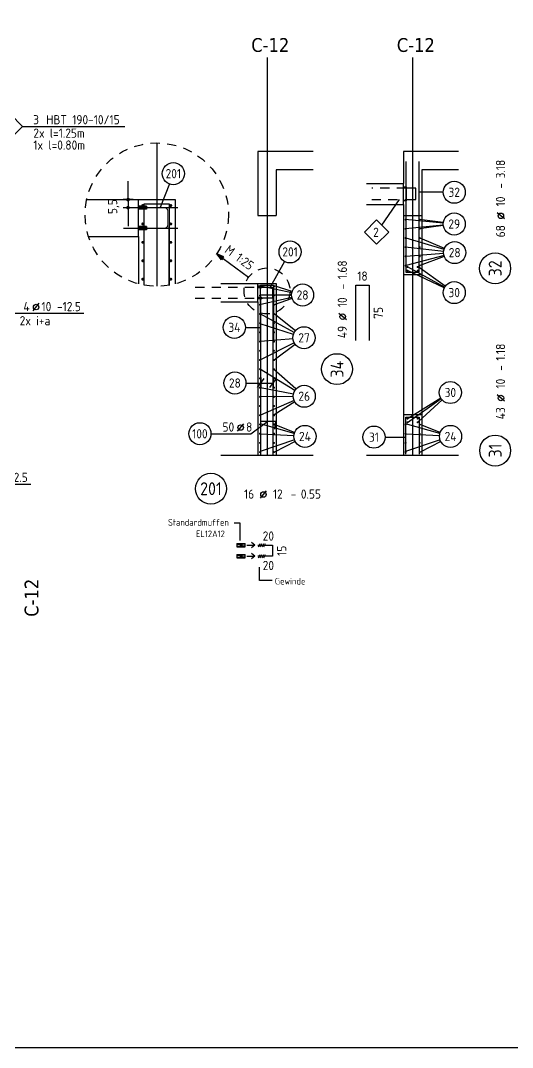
# Model space of a CAD drawing. Extents: x 399 to 532, y -4 to 185.
# Drawn here: x 437.66 to 444.34, y 22.05 to 35.99 of the extents above; entities that cross this region are included whole.
import ezdxf
from ezdxf.enums import TextEntityAlignment as Align

# ---------------------------------------------------------------- set-up
doc = ezdxf.new("R2010")
doc.units = 0
doc.header["$LTSCALE"] = 0.5
doc.header["$MEASUREMENT"] = 0
doc.header["$PDMODE"] = 2
for name, pattern in [('AUSGEZOGEN', [1000.01, 1000, 0.01]), ('HIDDEN', [0.375, 0.25, -0.125]), ('VERDECKT', [0.375, 0.25, -0.125])]:
    doc.linetypes.add(name, pattern=pattern)
doc.layers.get('Defpoints').update_dxf_attribs({"linetype": 'CONTINUOUS'})
for name, color, linetype in [('ACHSEN', 7, 'CONTINUOUS'), ('AFU', 9, 'CONTINUOUS'), ('BETON', 7, 'CONTINUOUS'), ('Decke', 7, 'CONTINUOUS'), ('HBT', 7, 'CONTINUOUS'), ('HILFE', 7, 'CONTINUOUS'), ('Lenton 1', 7, 'CONTINUOUS'), ('MASSE', 7, 'CONTINUOUS'), ('RND', 7, 'CONTINUOUS'), ('TEXT', 7, 'CONTINUOUS')]:
    doc.layers.add(name, color=color, linetype=linetype)
doc.layers.add('ANSICHTSFENSTER', color=7, linetype='CONTINUOUS', plot=False)
doc.layers.add('DETAIL', color=7, linetype='CONTINUOUS', plot=False)
doc.styles.add('HELV', font='tahoma.ttf')
doc.styles.get("Standard").update_dxf_attribs({"font": 'iso'})
doc.styles.add('TXT', font='isocp.shx')
doc.linetypes.add('AFU_50K', pattern='A,0.15,["/",Standard,S=0.2,R=0,X=-0.01,Y=-0.1],0.07,["/",Standard,S=0.2,R=0,X=-0.01,Y=-0.1],0.15', length=0.37)
doc.dimstyles.new('DOT_I', dxfattribs={"dimscale": 0.5, "dimtxt": 0.25, "dimasz": 0.25, "dimexe": 0.1, "dimexo": 0.3, "dimgap": 0.1, "dimtad": 1, "dimdec": 3, "dimzin": 3, "dimtxsty": 'TXT', "dimblk": 'DOT', "dimblk1": 'DOT', "dimblk2": 'DOT', "dimsah": 1, "dimcen": 0.1, "dimse1": 1, "dimse2": 1, "dimazin": 0, "dimtfac": 1, "dimtdec": 4, "dimtix": 1, "dimtmove": 2, "dimatfit": 3, "dimldrblk": 'DOT', "dimfxl": 0.7, "dimfxlon": 1, "dimtvp": 1, "dimtolj": 1, "dimtzin": 0, "dimarcsym": 0})

# ---------------------------------------------------------------- blocks, each defined once
blk = doc.blocks.new('RND_LEI')
at = {"layer": 'RND', "color": 7, "linetype": 'Continuous'}
blk.add_line((1.022, 0.066), (1.19, 0.27), dxfattribs=at)
for centre, radius in [((0, 0), 0.3), ((1.106, 0.168), 0.075)]:
    blk.add_circle(centre, radius, dxfattribs=at)
at = {"layer": 'RND', "color": 7, "linetype": 'Continuous', "style": 'TXT'}
blk.add_attdef('ANZ', text='', height=0.25, dxfattribs=at).set_placement((0.931, 0.057), align=Align.RIGHT)
for tag, p in [('DUM', (1.253, 0.057)), ('ABSTD', (1.674, 0.057)), ('POSTXT', (0.374, -0.327))]:
    blk.add_attdef(tag, p, '', height=0.25, dxfattribs=at)
blk.add_attdef('POSL', text='', height=0.25, dxfattribs=at).set_placement((0, 0), align=Align.MIDDLE)
blk = doc.blocks.new('RND_HIN')
at = {"layer": 'RND', "color": 7, "linetype": 'Continuous'}
blk.add_circle((0, 0), 0.3, dxfattribs=at)
at = {"layer": 'RND', "color": 7, "linetype": 'Continuous', "style": 'TXT'}
blk.add_attdef('POSI', text='', height=0.25, dxfattribs=at).set_placement((0, 0), align=Align.MIDDLE)
blk = doc.blocks.new('RND_AUSZ')
at = {"layer": 'RND', "color": 7, "linetype": 'Continuous'}
blk.add_line((1.341, 0.262), (1.509, 0.466), dxfattribs=at)
at = {"layer": 'RND', "color": 1, "linetype": 'Continuous'}
blk.add_circle((0, 0.52), 0.42, dxfattribs=at)
at = {"layer": 'RND', "color": 7, "linetype": 'Continuous'}
blk.add_circle((1.425, 0.364), 0.075, dxfattribs=at)
at = {"layer": 'RND', "color": 7, "linetype": 'Continuous', "style": 'TXT'}
blk.add_text('-', height=0.25, dxfattribs=at).set_placement((2.163, 0.25))
at = {"layer": 'RND', "color": 1, "linetype": 'Continuous', "style": 'TXT'}
blk.add_attdef('POS', text='', height=0.35, dxfattribs=at).set_placement((0, 0.52), align=Align.MIDDLE)
at = {"layer": 'RND', "color": 7, "linetype": 'Continuous', "style": 'TXT'}
for tag, p in [('WIEOFT', (-0.536, 0.25)), ('STK', (1.174, 0.25))]:
    blk.add_attdef(tag, text='', height=0.25, dxfattribs=at).set_placement(p, align=Align.RIGHT)
for tag, p in [('DS', (1.683, 0.25)), ('LANG', (2.441, 0.25)), ('TEXT', (3.669, 0.25))]:
    blk.add_attdef(tag, p, '', height=0.25, dxfattribs=at)
blk = doc.blocks.new('lei_gre')
at = {"layer": 'RND', "color": 7, "linetype": 'Continuous'}
for p, q in [((-0.09, -0.12), (0.09, 0.12)), ((0, 0.15), (0, -0.15))]:
    blk.add_line(p, q, dxfattribs=at)
blk = doc.blocks.new('HBT_LEI')
at = {"layer": 'HBT', "color": 7, "linetype": 'Continuous'}
blk.add_lwpolyline([(-0.33, 0), (0, 0.33), (0.33, 0), (0, -0.33)], close=True, dxfattribs=at)
at = {"layer": 'HBT', "color": 7, "linetype": 'Continuous', "style": 'TXT'}
blk.add_attdef('STKH', text='', height=0.25, dxfattribs=at).set_placement((0.776, 0.055), align=Align.RIGHT)
at = {"layer": 'HBT', "style": 'TXT'}
for tag, p in [('ARTH', (0.973, 0.055)), ('TEXTH', (0.415, -0.309))]:
    blk.add_attdef(tag, p, '', height=0.25, dxfattribs=at)
at = {"layer": 'HBT', "color": 7, "linetype": 'Continuous', "style": 'TXT'}
blk.add_attdef('POSH', text='', height=0.25, dxfattribs=at).set_placement((0, -0.126), align=Align.CENTER)
blk = doc.blocks.new('HBT2')
at = {"layer": 'MASSE', "color": 7, "linetype": 'AUSGEZOGEN'}
blk.add_lwpolyline([(0, -0.33), (-0.165, -0.165), (0, 0), (0.165, -0.165)], close=True, dxfattribs=at)
at = {"layer": 'TEXT', "color": 7, "linetype": 'AUSGEZOGEN', "style": 'TXT'}
blk.add_text('2', height=0.125, dxfattribs=at).set_placement((-0.046, -0.23))
blk = doc.blocks.new('110178')
at = {"layer": 'Lenton 1', "color": 102, "linetype": 'AUSGEZOGEN'}
for p, q in [((-0.11, -0.022), (-0.11, 0.022)), ((-0.108, 0.022), (-0.11, 0.022)), ((-0.108, 0.014), (-0.11, 0.016)), ((-0.106, 0.019), (-0.108, 0.022)), ((-0.108, 0.014), (-0.061, 0.009)), ((-0.105, 0.019), (-0.103, 0.022)), ((-0.007, 0.022), (-0.103, 0.022)), ((-0.061, 0.009), (-0.061, -0.009)), ((-0.061, 0.009), (-0.055, 0.009)), ((-0.049, 0.009), (-0.055, 0.009)), ((-0.002, 0.014), (-0.049, 0.009)), ((-0.049, -0.009), (-0.049, 0.009)), ((-0.005, 0.019), (-0.007, 0.022)), ((-0.004, 0.019), (-0.002, 0.022)), ((0, 0.022), (-0.002, 0.022)), ((-0.002, 0.014), (0, 0.016)), ((0, 0.022), (0, -0.022)), ((-0.108, -0.014), (-0.11, -0.016)), ((-0.108, -0.022), (-0.11, -0.022)), ((-0.108, -0.014), (-0.061, -0.009)), ((-0.106, -0.019), (-0.108, -0.022)), ((-0.105, -0.019), (-0.103, -0.022)), ((-0.007, -0.022), (-0.103, -0.022)), ((-0.061, -0.009), (-0.055, -0.009)), ((-0.049, -0.009), (-0.055, -0.009)), ((-0.002, -0.014), (-0.049, -0.009)), ((-0.005, -0.019), (-0.007, -0.022)), ((-0.004, -0.019), (-0.002, -0.022)), ((-0.002, -0.014), (0, -0.016)), ((0, -0.022), (-0.002, -0.022))]:
    blk.add_line(p, q, dxfattribs=at)
for points in [[(-0.068, 0.01), (-0.068, -0.01)], [(-0.042, 0.01), (-0.042, -0.01)]]:
    blk.add_lwpolyline(points, dxfattribs=at)
for centre, start, end in [((-0.105, 0.019), 207.5, 332.5), ((-0.005, 0.019), 207.5, 332.5), ((-0.105, -0.019), 27.5, 152.5), ((-0.005, -0.019), 27.5, 152.5)]:
    blk.add_arc(centre, 0.00073, start, end, dxfattribs=at)
blk = doc.blocks.new('DOT')
at = {"layer": 'MASSE', "color": 7, "linetype": 'Continuous'}
for p, q in [((0, 0), (-1, 0)), ((0, 0.54), (0, -0.54))]:
    blk.add_line(p, q, dxfattribs=at)
at = {"layer": 'MASSE', "color": 7, "linetype": 'Continuous', "const_width": 0.2}
blk.add_lwpolyline([(-0.1, 0, 1), (0.1, 0, 1)], format="xyb", close=True, dxfattribs=at)
blk = doc.blocks.new('*D780')
at = {"layer": 'Defpoints', "color": 0, "linetype": 'AUSGEZOGEN', "transparency": 16777216}
for p in [(439.12, 33.562), (439.12, 33.452), (439.12, 33.452)]:
    blk.add_point(p, dxfattribs=at)
at = {"layer": 'MASSE', "color": 0, "linetype": 'AUSGEZOGEN', "lineweight": -2, "transparency": 16777216}
for p, q in [((439.12, 33.687), (439.12, 33.812)), ((439.12, 33.562), (439.12, 33.452)), ((439.12, 33.327), (439.12, 33.202))]:
    blk.add_line(p, q, dxfattribs=at)
at = {"layer": 'MASSE', "color": 0, "linetype": 'AUSGEZOGEN', "lineweight": -2, "transparency": 16777216, "xscale": 0.125, "yscale": 0.125, "zscale": 0.125}
for p, rotation in [((439.12, 33.562), 270), ((439.12, 33.452), 90)]:
    blk.add_blockref('DOT', p, dxfattribs=dict(at, rotation=rotation))
at = {"layer": 'MASSE', "color": 0, "linetype": 'AUSGEZOGEN', "transparency": 16777216, "insert": (438.925, 33.466), "char_height": 0.125, "attachment_point": 5, "rotation": 90, "style": 'TXT'}
blk.add_mtext('\\A1;5,5', dxfattribs=at)
blk = doc.blocks.new('Pfeillinie')
at = {"layer": 'TEXT', "linetype": 'Continuous'}
blk.add_hatch(color=7, dxfattribs=at).paths.add_polyline_path([(0, 0), (-0.8, 0.2), (-0.8, 0), (-0.8, -0.2)])
at = {"layer": 'TEXT', "color": 7, "linetype": 'Continuous'}
for p, q in [((-0.8, 0), (-0.8, 0.2)), ((-0.8, 0.2), (0, 0)), ((-0.8, 0), (-0.8, -0.2)), ((-0.8, -0.2), (0, 0))]:
    blk.add_line(p, q, dxfattribs=at)

msp = doc.modelspace()

# ---------------------------------------------------------------- linework, layer by layer
at = {"layer": 'ACHSEN', "color": 140, "linetype": 'AUSGEZOGEN'}
for p, q in [((441.0062, 35.4916), (441.0062, 30.0933)), ((442.982, 35.4916), (442.982, 30.0933)), ((439.5101, 34.3309), (439.5101, 32.3846)), ((439.0588, 33.4523), (439.7965, 33.4523)), ((439.0588, 33.1723), (439.7965, 33.1723))]:
    msp.add_line(p, q, dxfattribs=at)
at = {"layer": 'AFU', "linetype": 'AFU_50K'}
for p, q in [((442.857, 33.4971), (442.857, 33.7821)), ((439.2601, 33.0623), (439.2601, 33.5623)), ((442.857, 33.3433), (443.107, 33.3433)), ((440.8812, 32.1733), (440.8812, 32.4233))]:
    msp.add_line(p, q, dxfattribs=at)
at = {"layer": 'ANSICHTSFENSTER', "color": 2, "linetype": 'AUSGEZOGEN'}
msp.add_lwpolyline([(415.629, 22.0535), (484.7996, 22.0535), (484.7996, 63.6035), (415.629, 63.6035)], close=True, dxfattribs=at)
at = {"layer": 'BETON', "color": 6, "linetype": 'AUSGEZOGEN'}
for p, q in [((441.6312, 34.2133), (440.8812, 34.2133)), ((440.8812, 34.2133), (440.8812, 33.3433)), ((443.607, 34.2133), (442.857, 34.2133)), ((442.857, 34.2133), (442.857, 33.7821)), ((441.1312, 33.9633), (441.1312, 33.3433)), ((441.6312, 33.9633), (441.1312, 33.9633)), ((443.107, 33.9633), (443.107, 32.5433)), ((443.607, 33.9633), (443.107, 33.9633)), ((442.357, 33.7821), (442.857, 33.7821)), ((438.5594, 33.5623), (439.7601, 33.5623)), ((439.7601, 33.5623), (439.7601, 32.4184)), ((442.357, 33.4971), (442.857, 33.4971)), ((442.857, 33.4971), (442.857, 32.5433)), ((440.8812, 33.3433), (441.1312, 33.3433)), ((438.5835, 33.0623), (439.2601, 33.0623)), ((439.2601, 33.0623), (439.2601, 32.4184)), ((442.857, 32.5433), (443.107, 32.5433)), ((440.3812, 32.4233), (441.1312, 32.4233)), ((441.1312, 32.4233), (441.1312, 30.0933)), ((440.3812, 32.1733), (440.8812, 32.1733)), ((440.8812, 32.1733), (440.8812, 30.0933)), ((442.857, 30.6433), (443.107, 30.6433)), ((442.857, 30.6433), (442.857, 30.0933)), ((443.107, 30.6433), (443.107, 30.0933))]:
    msp.add_line(p, q, dxfattribs=at)
at = {"layer": 'Decke', "linetype": 'Continuous'}
for p, q in [((442.857, 32.5433), (442.857, 30.6433)), ((443.107, 32.5433), (443.107, 30.6433)), ((440.3812, 30.0933), (441.6312, 30.0933)), ((442.357, 30.0933), (443.607, 30.0933))]:
    msp.add_line(p, q, dxfattribs=at)
at = {"layer": 'DETAIL', "color": 102, "linetype": 'VERDECKT'}
for centre, radius in [((439.5101, 33.3578), 0.9731), ((441.0062, 32.3211), 0.3123)]:
    msp.add_circle(centre, radius, dxfattribs=at)
at = {"layer": 'HBT', "color": 7, "linetype": 'AUSGEZOGEN'}
for p, q in [((437.6881, 34.5554), (439.075, 34.5554)), ((442.563, 33.2153), (442.8067, 33.5616))]:
    msp.add_line(p, q, dxfattribs=at)
at = {"layer": 'HILFE', "color": 102, "linetype": 'AUSGEZOGEN'}
for p, q in [((440.6424, 29.1694), (440.5601, 29.1694)), ((440.6424, 28.9363), (440.6424, 29.1694)), ((440.7306, 28.8703), (440.8409, 28.8703)), ((440.8409, 28.8703), (440.7971, 28.9067)), ((440.8409, 28.8703), (440.7971, 28.834)), ((440.7306, 28.7203), (440.8409, 28.7203)), ((440.8409, 28.7203), (440.7971, 28.7567)), ((440.8409, 28.7203), (440.7971, 28.684))]:
    msp.add_line(p, q, dxfattribs=at)
at = {"layer": 'RND', "color": 102, "linetype": 'AUSGEZOGEN'}
for p, q in [((439.6804, 33.7735), (439.5559, 33.4523)), ((443.397, 33.6611), (443.072, 33.6611)), ((443.398, 33.2437), (442.88, 33.2907)), ((443.3981, 33.2154), (442.887, 33.1651)), ((443.3985, 33.2491), (443.07, 33.291)), ((443.3988, 33.2096), (443.07, 33.1642)), ((443.4098, 32.8848), (442.8937, 33.0381)), ((443.4151, 32.8997), (443.0834, 33.0374)), ((443.4045, 32.8585), (442.88, 32.9159)), ((443.4041, 32.8305), (442.8939, 32.7907)), ((443.4087, 32.8033), (442.894, 32.6651)), ((443.413, 32.7899), (443.0704, 32.6627)), ((441.2456, 32.721), (441.0495, 32.3733)), ((443.4154, 32.3714), (442.9131, 32.6468)), ((443.4247, 32.3862), (443.0578, 32.6468)), ((443.4112, 32.3632), (442.9131, 32.5974)), ((441.3421, 32.2969), (440.9182, 32.3842)), ((441.3462, 32.3125), (441.1012, 32.3912)), ((441.3427, 32.2335), (440.9042, 32.1342)), ((441.339, 32.2665), (440.9112, 32.2662)), ((441.3471, 32.2182), (441.1012, 32.1342)), ((441.3771, 31.757), (440.9112, 32.0092)), ((441.3915, 31.7788), (441.1012, 32.0092)), ((440.7133, 31.827), (440.9162, 31.827)), ((441.3662, 31.7314), (440.9112, 31.8772)), ((441.3596, 31.6726), (440.9182, 31.6342)), ((441.3751, 31.6181), (440.9175, 31.3874)), ((441.3884, 31.5964), (441.1012, 31.3842)), ((441.3834, 30.9709), (440.9053, 31.2629)), ((441.3987, 30.9917), (441.0942, 31.2592)), ((440.7201, 31.072), (441.0912, 31.072)), ((441.3642, 30.9213), (440.9181, 31.0079)), ((441.3736, 30.8334), (440.9177, 30.637)), ((441.3614, 30.8906), (440.9182, 30.8842)), ((441.3835, 30.8143), (441.1012, 30.6412)), ((443.3722, 30.8566), (442.9131, 30.5329)), ((443.367, 30.8644), (442.9201, 30.5892)), ((443.3837, 30.8422), (443.056, 30.5446)), ((440.7852, 30.3832), (441.0195, 30.5557)), ((441.3767, 30.3871), (440.9112, 30.5162)), ((441.3813, 30.4011), (441.0947, 30.5117)), ((443.3525, 30.3871), (442.887, 30.5162)), ((443.3571, 30.4011), (443.0704, 30.5117)), ((441.3715, 30.3544), (440.9112, 30.3772)), ((441.3791, 30.2991), (440.9112, 30.1412)), ((441.3879, 30.2783), (441.1082, 30.1342)), ((442.608, 30.3371), (442.892, 30.3371)), ((443.3472, 30.3544), (442.887, 30.3772)), ((443.3549, 30.2991), (442.887, 30.1412)), ((443.3637, 30.2783), (443.084, 30.1342))]:
    msp.add_line(p, q, dxfattribs=at)
at = {"layer": 'RND', "color": 7, "linetype": 'AUSGEZOGEN'}
for p, q in [((437.4689, 32.0185), (438.5214, 32.0185)), ((440.2452, 30.3832), (440.7852, 30.3832)), ((436.7479, 29.7005), (437.8004, 29.7005))]:
    msp.add_line(p, q, dxfattribs=at)
at = {"layer": 'RND', "color": 1, "linetype": 'AUSGEZOGEN'}
for points in [[(442.892, 34.0783), (442.892, 32.5783), (443.072, 32.5783), (443.072, 34.0783)], [(442.893, 33.5616), (443.027, 33.5616), (443.027, 33.7176), (442.893, 33.7176)], [(439.3401, 32.4019), (439.3401, 33.5023), (439.6801, 33.5023), (439.6801, 32.4019)], [(439.3401, 32.4019), (439.3401, 33.5023), (439.6801, 33.5023), (439.6801, 32.4019)], [(439.6801, 32.4004), (439.6801, 33.2023)], [(440.8812, 32.3733), (441.0812, 32.3733), (441.0812, 32.2233), (440.8812, 32.2233)], [(440.9162, 31.6483), (440.9162, 32.3983), (441.0962, 32.3983), (441.0962, 31.6483)], [(442.2119, 31.6483), (442.2119, 32.3983), (442.3919, 32.3983), (442.3919, 31.6483)], [(440.9212, 30.0933), (440.9212, 32.2433)], [(441.0912, 30.0933), (441.0912, 32.2433)], [(440.9195, 30.6657), (440.9195, 30.5557), (441.1195, 30.5557), (441.1099, 30.4461)], [(442.892, 30.1083), (442.892, 30.6083), (443.072, 30.6083), (443.072, 30.1083)], [(440.8812, 28.8703), (441.0812, 28.8703), (441.0812, 28.7203), (440.8812, 28.7203)]]:
    msp.add_lwpolyline(points, dxfattribs=at)
at = {"layer": 'RND', "color": 9, "linetype": 'AUSGEZOGEN'}
msp.add_lwpolyline([(442.893, 33.5466), (442.857, 33.5466), (442.857, 33.7326), (442.893, 33.7326)], close=True, dxfattribs=at)
at = {"layer": 'RND', "color": 1, "linetype": 'HIDDEN'}
for points in [[(442.893, 33.7176), (442.427, 33.7176)], [(442.427, 33.5616), (442.893, 33.5616)], [(440.0312, 32.3733), (440.8812, 32.3733)], [(440.0312, 32.2233), (440.8812, 32.2233)]]:
    msp.add_lwpolyline(points, dxfattribs=at)
at = {"layer": 'RND', "color": 1, "linetype": 'AUSGEZOGEN', "const_width": 0.016}
msp.add_lwpolyline([(439.2601, 33.4523), (439.6121, 33.4523, -0.4142136), (439.6601, 33.4043), (439.6601, 33.2203, -0.4142136), (439.6121, 33.1723), (439.2601, 33.1723)], format="xyb", dxfattribs=at)
at = {"layer": 'RND', "color": 7, "linetype": 'AUSGEZOGEN'}
for points, const_width in [([(439.3101, 33.4811, 1), (439.3301, 33.4811, 1)], 0.02), ([(439.7101, 33.4811, -1), (439.6901, 33.4811, -1)], 0.02), ([(439.3101, 33.2311, 1), (439.3301, 33.2311, 1)], 0.02), ([(439.7101, 33.2311, -1), (439.6901, 33.2311, -1)], 0.02), ([(442.88, 33.2901, 1), (442.894, 33.2901, 1)], 0.014), ([(442.88, 33.1651, 1), (442.894, 33.1651, 1)], 0.014), ([(443.084, 33.2901, -1), (443.07, 33.2901, -1)], 0.014), ([(443.084, 33.1651, -1), (443.07, 33.1651, -1)], 0.014), ([(442.88, 33.0401, 1), (442.894, 33.0401, 1)], 0.014), ([(443.084, 33.0401, -1), (443.07, 33.0401, -1)], 0.014), ([(439.3101, 32.9811, 1), (439.3301, 32.9811, 1)], 0.02), ([(439.7101, 32.9811, -1), (439.6901, 32.9811, -1)], 0.02), ([(442.88, 32.9151, 1), (442.894, 32.9151, 1)], 0.014), ([(443.084, 32.9151, -1), (443.07, 32.9151, -1)], 0.014), ([(442.88, 32.7901, 1), (442.894, 32.7901, 1)], 0.014), ([(443.084, 32.7901, -1), (443.07, 32.7901, -1)], 0.014), ([(439.3101, 32.7311, 1), (439.3301, 32.7311, 1)], 0.02), ([(439.7101, 32.7311, -1), (439.6901, 32.7311, -1)], 0.02), ([(442.88, 32.6651, 1), (442.894, 32.6651, 1)], 0.014), ([(442.9061, 32.6468, -1), (442.9201, 32.6468, -1)], 0.014), ([(443.0578, 32.6468, 1), (443.0438, 32.6468, 1)], 0.014), ([(443.084, 32.6651, -1), (443.07, 32.6651, -1)], 0.014), ([(439.3101, 32.4811, 1), (439.3301, 32.4811, 1)], 0.02), ([(439.7101, 32.4811, -1), (439.6901, 32.4811, -1)], 0.02), ([(442.9061, 32.5974, -1), (442.9201, 32.5974, -1)], 0.014), ([(443.0578, 32.5974, 1), (443.0438, 32.5974, 1)], 0.014), ([(440.9042, 32.3842, 1), (440.9182, 32.3842, 1)], 0.014), ([(441.1082, 32.3842, -1), (441.0942, 32.3842, -1)], 0.014), ([(440.9042, 32.2592, 1), (440.9182, 32.2592, 1)], 0.014), ([(441.1082, 32.2592, -1), (441.0942, 32.2592, -1)], 0.014), ([(440.9042, 32.1342, 1), (440.9182, 32.1342, 1)], 0.014), ([(441.1082, 32.1342, -1), (441.0942, 32.1342, -1)], 0.014), ([(440.9042, 32.0092, 1), (440.9182, 32.0092, 1)], 0.014), ([(441.1082, 32.0092, -1), (441.0942, 32.0092, -1)], 0.014), ([(440.9042, 31.8842, 1), (440.9182, 31.8842, 1)], 0.014), ([(441.1082, 31.8842, -1), (441.0942, 31.8842, -1)], 0.014), ([(440.9042, 31.7592, 1), (440.9182, 31.7592, 1)], 0.014), ([(440.9042, 31.6342, 1), (440.9182, 31.6342, 1)], 0.014), ([(441.1082, 31.7592, -1), (441.0942, 31.7592, -1)], 0.014), ([(441.1082, 31.6342, -1), (441.0942, 31.6342, -1)], 0.014), ([(440.9042, 31.5092, 1), (440.9182, 31.5092, 1)], 0.014), ([(441.1082, 31.5092, -1), (441.0942, 31.5092, -1)], 0.014), ([(440.9042, 31.3842, 1), (440.9182, 31.3842, 1)], 0.014), ([(441.1082, 31.3842, -1), (441.0942, 31.3842, -1)], 0.014), ([(440.9042, 31.2592, 1), (440.9182, 31.2592, 1)], 0.014), ([(441.1082, 31.2592, -1), (441.0942, 31.2592, -1)], 0.014), ([(440.9042, 31.1342, 1), (440.9182, 31.1342, 1)], 0.014), ([(441.1082, 31.1342, -1), (441.0942, 31.1342, -1)], 0.014), ([(440.9042, 31.0092, 1), (440.9182, 31.0092, 1)], 0.014), ([(441.1082, 31.0092, -1), (441.0942, 31.0092, -1)], 0.014), ([(440.9042, 30.8842, 1), (440.9182, 30.8842, 1)], 0.014), ([(441.1082, 30.8842, -1), (441.0942, 30.8842, -1)], 0.014), ([(440.9042, 30.7592, 1), (440.9182, 30.7592, 1)], 0.014), ([(441.1082, 30.7592, -1), (441.0942, 30.7592, -1)], 0.014), ([(440.9042, 30.6342, 1), (440.9182, 30.6342, 1)], 0.014), ([(441.1082, 30.6342, -1), (441.0942, 30.6342, -1)], 0.014), ([(442.9061, 30.5892, 1), (442.9201, 30.5892, 1)], 0.014), ([(442.9061, 30.5399, 1), (442.9201, 30.5399, 1)], 0.014), ([(443.0578, 30.5892, -1), (443.0438, 30.5892, -1)], 0.014), ([(443.0578, 30.5399, -1), (443.0438, 30.5399, -1)], 0.014), ([(440.9042, 30.5092, 1), (440.9182, 30.5092, 1)], 0.014), ([(440.9042, 30.3842, 1), (440.9182, 30.3842, 1)], 0.014), ([(441.1082, 30.5092, -1), (441.0942, 30.5092, -1)], 0.014), ([(441.1082, 30.3842, -1), (441.0942, 30.3842, -1)], 0.014), ([(442.88, 30.5092, 1), (442.894, 30.5092, 1)], 0.014), ([(442.88, 30.3842, 1), (442.894, 30.3842, 1)], 0.014), ([(443.084, 30.5092, -1), (443.07, 30.5092, -1)], 0.014), ([(443.084, 30.3842, -1), (443.07, 30.3842, -1)], 0.014), ([(440.9042, 30.2592, 1), (440.9182, 30.2592, 1)], 0.014), ([(441.1082, 30.2592, -1), (441.0942, 30.2592, -1)], 0.014), ([(442.88, 30.2592, 1), (442.894, 30.2592, 1)], 0.014), ([(443.084, 30.2592, -1), (443.07, 30.2592, -1)], 0.014), ([(440.9042, 30.1342, 1), (440.9182, 30.1342, 1)], 0.014), ([(441.1082, 30.1342, -1), (441.0942, 30.1342, -1)], 0.014), ([(442.88, 30.1342, 1), (442.894, 30.1342, 1)], 0.014), ([(443.084, 30.1342, -1), (443.07, 30.1342, -1)], 0.014)]:
    msp.add_lwpolyline(points, format="xyb", close=True, dxfattribs=dict(at, const_width=const_width))
at = {"layer": 'RND', "color": 102, "linetype": 'AUSGEZOGEN'}
msp.add_lwpolyline([(440.3244, 32.8249), (440.7551, 32.5067)], dxfattribs=at)
at = {"layer": 'TEXT', "color": 102, "linetype": 'AUSGEZOGEN', "transparency": 33554687}
for p, q in [((440.8906, 28.8483), (440.9133, 28.8924)), ((440.9146, 28.8483), (440.9373, 28.8924)), ((440.9386, 28.8483), (440.9613, 28.8924)), ((440.9626, 28.8483), (440.9853, 28.8924)), ((440.8906, 28.6983), (440.9133, 28.7424)), ((440.9146, 28.6983), (440.9373, 28.7424)), ((440.9386, 28.6983), (440.9613, 28.7424)), ((440.9626, 28.6983), (440.9853, 28.7424))]:
    msp.add_line(p, q, dxfattribs=at)
at = {"layer": 'TEXT', "color": 102, "linetype": 'Continuous'}
for p, q in [((440.9052, 28.391), (440.9052, 28.5747)), ((441.0742, 28.391), (440.9052, 28.391))]:
    msp.add_line(p, q, dxfattribs=at)

# ---------------------------------------------------------------- block references
at = {"layer": 'HBT', "color": 7, "linetype": 'AUSGEZOGEN', "xscale": 0.5, "yscale": 0.5, "zscale": 0.5}
msp.add_blockref('HBT_LEI', (437.5231, 34.5554), dxfattribs=at).add_auto_attribs({'POSH': '2', 'STKH': '3', 'ARTH': 'HBT 190-10/15'})
at = {"layer": 'Lenton 1', "color": 102, "linetype": 'AUSGEZOGEN'}
for p in [(439.3701, 33.4523), (439.3701, 33.1723)]:
    msp.add_blockref('110178', p, dxfattribs=at)
at = {"layer": 'Lenton 1', "color": 102, "linetype": 'AUSGEZOGEN', "xscale": 0.5, "yscale": 0.5, "zscale": 0.5}
for p in [(440.9362, 32.3733), (440.9362, 32.2233)]:
    msp.add_blockref('110178', p, dxfattribs=at)
at = {"layer": 'Lenton 1', "color": 102, "linetype": 'AUSGEZOGEN', "xscale": -1}
for p in [(440.5981, 28.8703), (440.5981, 28.7203)]:
    msp.add_blockref('110178', p, dxfattribs=at)
at = {"layer": 'RND', "color": 7, "linetype": 'AUSGEZOGEN', "xscale": 0.5, "yscale": 0.5, "zscale": 0.5}
for name, p, values in [('RND_HIN', (439.7346, 33.9134), {'POSI': '201'}), ('RND_HIN', (443.547, 33.6611), {'POSI': '32'}), ('RND_HIN', (443.5473, 33.2301), {'POSI': '29'}), ('RND_HIN', (441.3193, 32.8516), {'POSI': '201'}), ('RND_HIN', (443.5536, 32.8421), {'POSI': '28'}), ('RND_HIN', (441.489, 32.2667), {'POSI': '28'}), ('RND_HIN', (443.5469, 32.2993), {'POSI': '30'}), ('RND_LEI', (437.3189, 32.0185), {'POSL': '28', 'DUM': '10', 'ANZ': '4', 'ABSTD': '-12.5', 'POSTXT': '  2x i+a'}), ('RND_HIN', (440.5633, 31.827), {'POSI': '34'}), ('RND_HIN', (441.509, 31.6856), {'POSI': '27'}), ('RND_HIN', (440.5701, 31.072), {'POSI': '28'}), ('RND_HIN', (443.4948, 30.9431), {'POSI': '30'}), ('RND_HIN', (441.5114, 30.8927), {'POSI': '26'}), ('RND_LEI', (440.0952, 30.3832), {'POSL': '100', 'DUM': '8', 'ANZ': '50'}), ('RND_HIN', (441.5213, 30.347), {'POSI': '24'}), ('RND_HIN', (442.458, 30.3371), {'POSI': '31'}), ('RND_HIN', (443.497, 30.347), {'POSI': '24'}), ('RND_LEI', (436.5979, 29.7005), {'POSL': '10', 'DUM': '10', 'ANZ': '4', 'ABSTD': '-12.5'}), ('RND_AUSZ', (440.2452, 29.3769), {'POS': '201', 'STK': '16', 'DS': '12', 'LANG': '0.55'})]:
    msp.add_blockref(name, p, dxfattribs=at).add_auto_attribs(values)
at = {"layer": 'RND', "color": 7, "linetype": 'AUSGEZOGEN', "xscale": 0.5, "yscale": 0.5, "zscale": 0.5, "rotation": 90}
msp.add_blockref('RND_AUSZ', (444.3627, 32.6283), dxfattribs=at).add_auto_attribs({'POS': '32', 'STK': '68', 'DS': '10', 'LANG': '3.18'})
at = {"layer": 'RND', "color": 1, "linetype": 'AUSGEZOGEN'}
msp.add_blockref('HBT2', (442.4932, 33.2851), dxfattribs=at)
at = {"layer": 'RND', "color": 102, "linetype": 'AUSGEZOGEN', "xscale": 0.125, "yscale": 0.125, "zscale": 0.125, "rotation": 143.5378292851121}
msp.add_blockref('Pfeillinie', (440.3244, 32.8249), dxfattribs=at)
at = {"layer": 'RND', "color": 1, "linetype": 'AUSGEZOGEN', "xscale": 0.5, "yscale": 0.5, "zscale": 0.5}
for p, rotation, values in [((442.2161, 31.2601), 90.00000000001077, {'POS': '34', 'STK': '49', 'DS': '10', 'LANG': '1.68'}), ((444.3631, 30.1555), 90, {'POS': '31', 'STK': '43', 'DS': '10', 'LANG': '1.18'})]:
    msp.add_blockref('RND_AUSZ', p, dxfattribs=dict(at, rotation=rotation)).add_auto_attribs(values)
at = {"layer": 'RND', "color": 7, "linetype": 'AUSGEZOGEN', "xscale": 0.5, "yscale": 0.5, "zscale": 0.5}
for p in [(440.9212, 31.072), (441.0912, 31.072)]:
    msp.add_blockref('lei_gre', p, dxfattribs=at)

# ---------------------------------------------------------------- texts
at = {"layer": 'ACHSEN', "color": 6, "linetype": 'AUSGEZOGEN', "style": 'HELV'}
for p in [(440.7926, 35.5659), (442.7683, 35.5659)]:
    msp.add_text('C-12', height=0.1875, dxfattribs=at).set_placement(p)
msp.add_text('C-12', height=0.1875, rotation=90, dxfattribs=at).set_placement((437.9036, 27.8994))
at = {"layer": 'RND', "color": 7, "linetype": 'AUSGEZOGEN', "style": 'TXT'}
for s, p in [('18', (442.3019, 32.5233)), ('20', (441.0244, 28.5953))]:
    msp.add_text(s, height=0.125, dxfattribs=at).set_placement(p, align=Align.MIDDLE)
for s, rotation, p in [('75', 90, (442.5169, 32.0233)), ('20', 360, (441.0244, 28.9953)), ('15', 90, (441.2062, 28.7953))]:
    msp.add_text(s, height=0.125, rotation=rotation, dxfattribs=at).set_placement(p, align=Align.MIDDLE)
at = {"layer": 'TEXT', "color": 7, "linetype": 'AUSGEZOGEN', "style": 'TXT'}
for s, p in [('2x l=1.25m', (437.8345, 34.4008)), ('1x l=0.80m', (437.8345, 34.239))]:
    msp.add_text(s, height=0.125, dxfattribs=at).set_placement(p)
msp.add_text('M 1:25', height=0.125, rotation=323.53783, dxfattribs=at).set_placement((440.421, 32.8526))
at = {"layer": 'TEXT', "color": 102, "linetype": 'Continuous', "style": 'TXT'}
for s, p in [('Standardmuffen', (439.6628, 29.1345)), ('EL12A12', (440.0422, 28.9801)), ('Gewinde', (441.1125, 28.3371))]:
    msp.add_text(s, height=0.09, dxfattribs=at).set_placement(p)

# ---------------------------------------------------------------- dimensions: what is measured, and where the dimension line sits
at = {"layer": 'MASSE', "color": 7, "linetype": 'AUSGEZOGEN'}
dim = msp.add_linear_dim(base=(439.1201, 33.4523), p1=(439.1201, 33.5623), p2=(439.1201, 33.4523), angle=90, dimstyle='DOT_I', override={"dimdec": 1, "dimlfac": 50}, dxfattribs=at)
dim.commit()
dim.dimension.update_dxf_attribs({"geometry": '*D780', "text_midpoint": (438.9245, 33.4662), "dimtype": 160})

doc.saveas('drawing.dxf')
